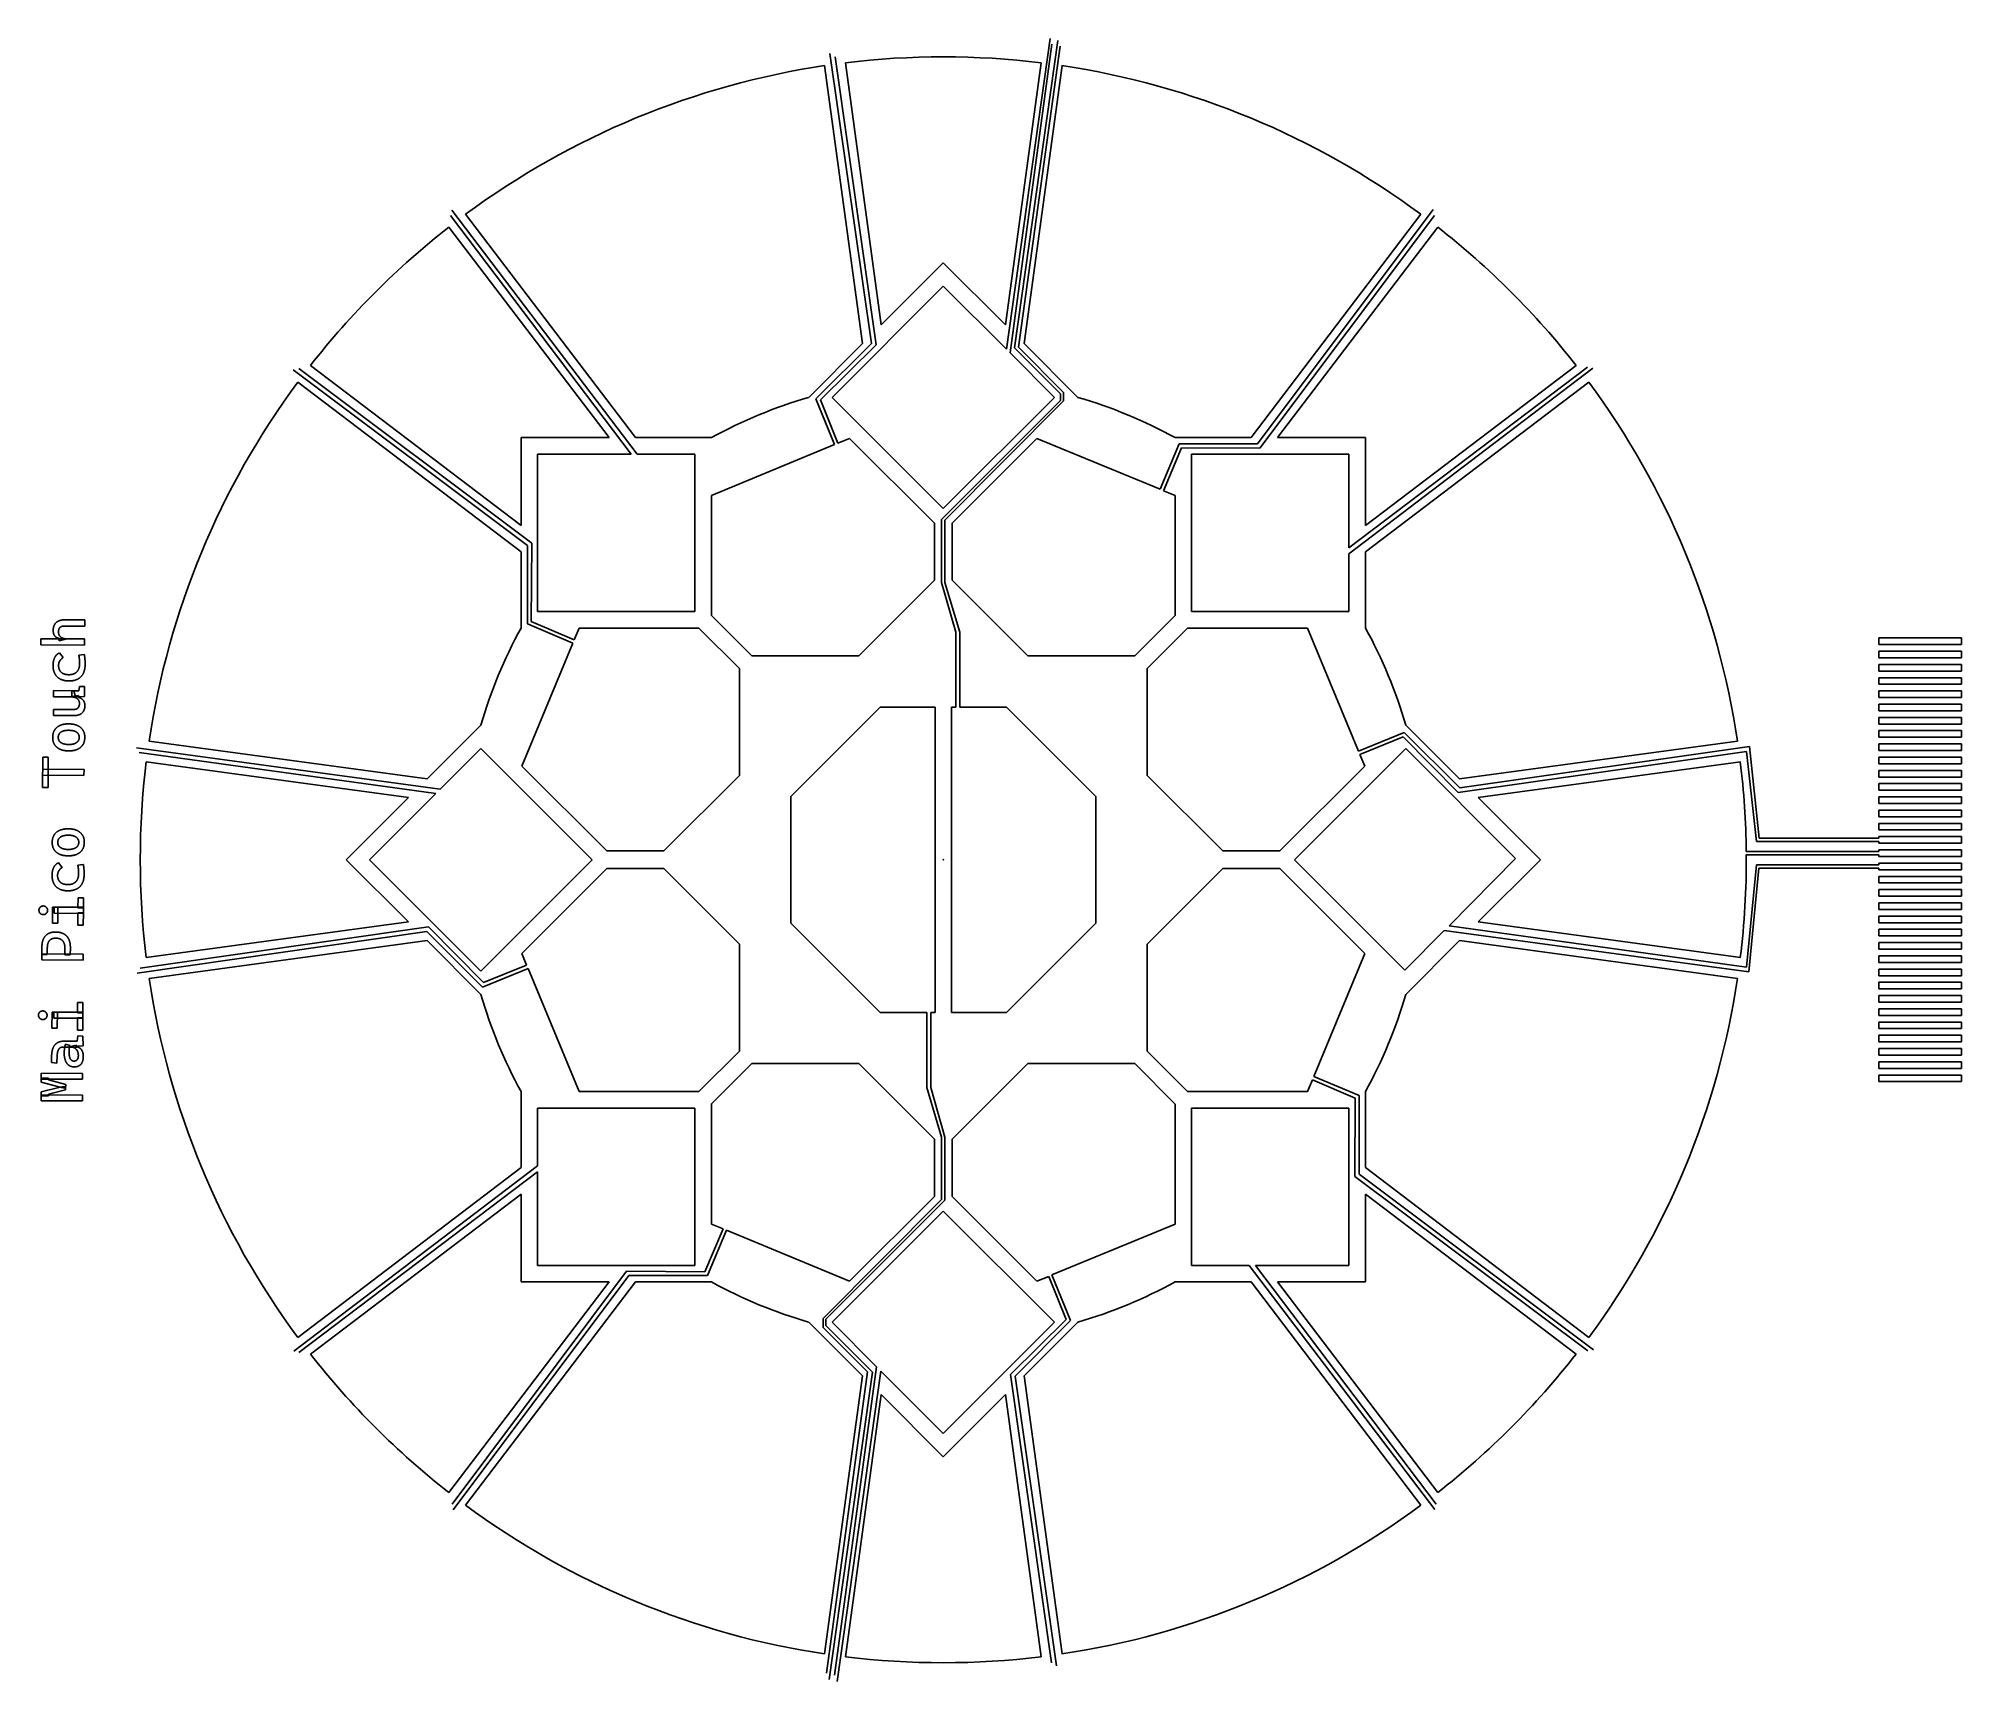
# Model space of a CAD drawing. Header units: centimetres. Extents: x -10.9 to 12.3, y -9.9 to 9.9.
import ezdxf

# ---------------------------------------------------------------- set-up
doc = ezdxf.new("R2010")
doc.units = ezdxf.units.CM
doc.header["$MEASUREMENT"] = 0
doc.layers.add('maimai_touch v26_Sketch1', color=7, linetype='Continuous')

msp = doc.modelspace()

# ---------------------------------------------------------------- linework, layer by layer
at = {"layer": 'maimai_touch v26_Sketch1'}
for p, q in [((1.291, 9.922), (0.762, 6.168)), ((1.313, 9.851), (0.806, 6.124)), ((1.385, 9.899), (0.861, 6.183)), ((1.41, 9.828), (0.908, 6.191)), ((-1.434, 9.594), (-0.977, 6.236)), ((-1.369, 9.739), (-0.868, 6.238)), ((-0.811, 6.22), (-1.308, 9.701)), ((-0.751, 6.461), (-1.182, 9.628)), ((1.182, 9.628), (0.751, 6.461)), ((0.977, 6.236), (1.434, 9.594)), ((-5.953, 7.783), (-3.77, 4.9)), ((-5.937, 7.847), (-3.696, 4.9)), ((-3.719, 5.1), (-5.77, 7.798)), ((5.77, 7.798), (3.719, 5.1)), ((5.919, 7.854), (3.797, 5.024)), ((3.825, 4.971), (5.934, 7.785)), ((-5.972, 7.644), (-4.038, 5.1)), ((4.038, 5.1), (5.972, 7.644)), ((0, 7.213), (-0.751, 6.461)), ((0.751, 6.461), (0, 7.213)), ((0, 6.93), (-1.344, 5.586)), ((0.762, 6.168), (0, 6.93)), ((-0.977, 6.236), (-1.626, 5.586)), ((-0.868, 6.238), (-1.538, 5.568)), ((-1.483, 5.555), (-0.811, 6.22)), ((1.344, 5.586), (0.806, 6.124)), ((1.417, 5.628), (0.861, 6.183)), ((1.453, 5.646), (0.908, 6.191)), ((1.626, 5.586), (0.977, 6.236)), ((-7.854, 5.919), (-5.024, 3.797)), ((-4.971, 3.825), (-7.785, 5.934)), ((-5.1, 4.038), (-7.644, 5.972)), ((7.783, 5.953), (4.9, 3.77)), ((7.847, 5.937), (4.9, 3.696)), ((7.644, 5.972), (5.1, 4.038)), ((-7.797, 5.77), (-5.1, 3.719)), ((-1.344, 5.586), (0, 4.243)), ((0, 4.243), (1.344, 5.586)), ((1.417, 5.628), (1.417, 5.549)), ((1.453, 5.646), (1.453, 5.543)), ((5.1, 3.719), (7.798, 5.77)), ((-1.538, 5.568), (-1.313, 5.016)), ((-1.273, 5.033), (-1.483, 5.555)), ((-0.02, 4.112), (1.417, 5.549)), ((0.02, 4.102), (1.453, 5.543)), ((-5.1, 5.1), (-5.1, 4.038)), ((-4.038, 5.1), (-5.1, 5.1)), ((-4.9, 4.9), (-4.9, 3)), ((-3.77, 4.9), (-4.9, 4.9)), ((-2.8, 5.1), (-3.719, 5.1)), ((-3, 4.9), (-3.696, 4.9)), ((-3, 3), (-3, 4.9)), ((-2.8, 4.4), (-1.313, 5.016)), ((-1.273, 5.033), (-1.131, 5.091)), ((-0.106, 4.066), (-1.131, 5.091)), ((0.106, 4.066), (1.131, 5.091)), ((1.131, 5.091), (2.618, 4.476)), ((2.849, 5.024), (2.618, 4.476)), ((2.659, 4.459), (2.879, 4.977)), ((3.719, 5.1), (2.8, 5.1)), ((3.797, 5.024), (2.849, 5.024)), ((2.879, 4.977), (3.825, 4.971)), ((3, 4.9), (3, 3)), ((4.9, 4.9), (3, 4.9)), ((5.1, 5.1), (4.038, 5.1)), ((4.9, 3.77), (4.9, 4.9)), ((5.1, 4.038), (5.1, 5.1)), ((2.659, 4.459), (2.8, 4.4)), ((-2.8, 2.951), (-2.8, 4.4)), ((2.8, 2.951), (2.8, 4.4)), ((-0.106, 4.066), (-0.106, 3.376)), ((-0.02, 3.35), (-0.02, 4.112)), ((0.02, 3.35), (0.02, 4.102)), ((0.106, 4.066), (0.106, 3.376)), ((-5.1, 3.719), (-5.1, 2.8)), ((-5.024, 3.797), (-5.024, 2.849)), ((-4.977, 2.879), (-4.971, 3.825)), ((5.1, 2.8), (5.1, 3.719)), ((4.9, 3), (4.9, 3.696)), ((-0.106, 3.376), (-1.02, 2.463)), ((0.15, 2.75), (-0.02, 3.35)), ((0.2, 2.75), (0.02, 3.35)), ((1.02, 2.463), (0.106, 3.376)), ((-10.614, 2.899), (-10.371, 2.897)), ((-10.371, 2.823), (-10.614, 2.824)), ((-10.371, 2.897), (-10.371, 2.823)), ((-5.024, 2.849), (-4.475, 2.618)), ((-4.458, 2.659), (-4.977, 2.879)), ((-4.9, 3), (-3, 3)), ((-4.458, 2.659), (-4.4, 2.8)), ((-2.951, 2.8), (-4.4, 2.8)), ((-2.951, 2.8), (-2.463, 2.312)), ((-2.8, 2.951), (-2.312, 2.463)), ((2.8, 2.951), (2.312, 2.463)), ((2.951, 2.8), (2.463, 2.312)), ((2.951, 2.8), (4.4, 2.8)), ((3, 3), (4.9, 3)), ((4.4, 2.8), (5.016, 1.314)), ((-10.9, 2.67), (-10.372, 2.668)), ((-10.9, 2.596), (-10.9, 2.67)), ((-10.372, 2.593), (-10.9, 2.596)), ((-10.678, 2.647), (-10.678, 2.676)), ((-10.582, 2.669), (-10.678, 2.647)), ((-10.372, 2.668), (-10.372, 2.593)), ((-5.091, 1.131), (-4.475, 2.618)), ((0.15, 1.843), (0.15, 2.75)), ((0.2, 1.843), (0.2, 2.75)), ((11.3, 2.6), (11.3, 2.68)), ((11.3, 2.68), (12.3, 2.68)), ((12.3, 2.6), (11.3, 2.6)), ((12.3, 2.68), (12.3, 2.6)), ((-10.676, 2.499), (-10.633, 2.442)), ((-10.442, 2.47), (-10.376, 2.478)), ((-1.02, 2.463), (-2.312, 2.463)), ((2.312, 2.463), (1.02, 2.463)), ((11.3, 2.52), (12.3, 2.52)), ((11.3, 2.44), (11.3, 2.52)), ((12.3, 2.44), (11.3, 2.44)), ((11.3, 2.36), (12.3, 2.36)), ((11.3, 2.28), (11.3, 2.36)), ((12.3, 2.52), (12.3, 2.44)), ((12.3, 2.36), (12.3, 2.28)), ((-10.443, 2.042), (-10.435, 2.093)), ((-10.435, 2.093), (-10.375, 2.093)), ((-10.375, 2.093), (-10.372, 1.973)), ((-2.463, 2.312), (-2.463, 1.02)), ((2.463, 1.02), (2.463, 2.312)), ((12.3, 2.28), (11.3, 2.28)), ((11.3, 2.2), (12.3, 2.2)), ((11.3, 2.12), (11.3, 2.2)), ((12.3, 2.12), (11.3, 2.12)), ((12.3, 2.2), (12.3, 2.12)), ((-10.748, 2.044), (-10.502, 2.042)), ((-10.748, 1.969), (-10.748, 2.044)), ((-10.481, 1.968), (-10.748, 1.969)), ((-10.548, 1.968), (-10.447, 1.986)), ((-10.527, 1.968), (-10.526, 2.042)), ((-10.461, 1.968), (-10.527, 1.968)), ((-10.526, 2.042), (-10.443, 2.042)), ((-10.502, 2.042), (-10.481, 1.968)), ((-10.372, 1.973), (-10.461, 1.968)), ((-10.447, 1.986), (-10.447, 1.962)), ((11.3, 2.04), (12.3, 2.04)), ((11.3, 1.96), (11.3, 2.04)), ((12.3, 1.96), (11.3, 1.96)), ((11.3, 1.8), (11.3, 1.88)), ((11.3, 1.88), (12.3, 1.88)), ((12.3, 2.04), (12.3, 1.96)), ((12.3, 1.88), (12.3, 1.8)), ((-10.75, 1.742), (-10.749, 1.817)), ((-10.503, 1.741), (-10.75, 1.742)), ((-10.749, 1.817), (-10.503, 1.816)), ((-5.586, 1.626), (-6.236, 0.977)), ((-0.764, 1.843), (-1.843, 0.764)), ((-0.1, 1.843), (-0.764, 1.843)), ((-0.1, 1.843), (-0.1, -1.843)), ((0.1, -1.843), (0.1, 1.843)), ((0.15, 1.843), (0.1, 1.843)), ((0.764, 1.843), (0.2, 1.843)), ((1.843, 0.764), (0.764, 1.843)), ((6.236, 0.977), (5.586, 1.627)), ((12.3, 1.8), (11.3, 1.8)), ((11.3, 1.72), (12.3, 1.72)), ((11.3, 1.64), (11.3, 1.72)), ((12.3, 1.64), (11.3, 1.64)), ((12.3, 1.72), (12.3, 1.64)), ((-6.236, 0.977), (-9.594, 1.434)), ((5.567, 1.538), (5.016, 1.314)), ((5.033, 1.273), (5.555, 1.484)), ((5.555, 1.484), (6.22, 0.811)), ((6.238, 0.868), (5.567, 1.538)), ((9.593, 1.434), (6.236, 0.977)), ((11.3, 1.56), (12.3, 1.56)), ((11.3, 1.48), (11.3, 1.56)), ((12.3, 1.48), (11.3, 1.48)), ((11.3, 1.4), (12.3, 1.4)), ((11.3, 1.32), (11.3, 1.4)), ((12.3, 1.56), (12.3, 1.48)), ((12.3, 1.4), (12.3, 1.32)), ((-10.88, 0.874), (-10.879, 1.241)), ((-10.879, 1.241), (-10.812, 1.24)), ((-10.812, 1.24), (-10.813, 0.874)), ((-9.746, 1.351), (-6.078, 0.852)), ((-9.713, 1.294), (-6.131, 0.799)), ((-9.628, 1.182), (-6.461, 0.751)), ((-5.586, 1.344), (-6.078, 0.852)), ((-4.243, 0), (-5.586, 1.344)), ((5.586, 1.344), (4.243, 0)), ((5.033, 1.273), (5.091, 1.131)), ((6.913, 0.017), (5.586, 1.344)), ((6.22, 0.811), (9.701, 1.309)), ((9.739, 1.369), (6.238, 0.868)), ((6.461, 0.751), (9.628, 1.182)), ((9.823, 0.22), (9.701, 1.309)), ((9.857, 0.26), (9.739, 1.369)), ((12.3, 1.32), (11.3, 1.32)), ((11.3, 1.16), (11.3, 1.24)), ((11.3, 1.24), (12.3, 1.24)), ((12.3, 1.24), (12.3, 1.16)), ((-10.88, 1.021), (-10.879, 1.094)), ((-10.38, 1.019), (-10.88, 1.021)), ((-10.879, 1.094), (-10.379, 1.092)), ((-10.379, 1.092), (-10.38, 1.019)), ((-4.066, 0.107), (-5.091, 1.131)), ((-2.463, 1.02), (-3.376, 0.107)), ((3.376, 0.107), (2.463, 1.02)), ((4.066, 0.107), (5.091, 1.131)), ((12.3, 1.16), (11.3, 1.16)), ((11.3, 1), (11.3, 1.08)), ((11.3, 1.08), (12.3, 1.08)), ((12.3, 1), (11.3, 1)), ((12.3, 1.08), (12.3, 1)), ((-10.813, 0.874), (-10.88, 0.874)), ((-6.461, 0.751), (-7.212, 0)), ((-6.131, 0.799), (-6.93, 0)), ((-1.843, 0.764), (-1.843, -0.764)), ((1.843, -0.764), (1.843, 0.764)), ((7.213, 0), (6.461, 0.751)), ((11.3, 0.92), (12.3, 0.92)), ((11.3, 0.84), (11.3, 0.92)), ((12.3, 0.84), (11.3, 0.84)), ((11.3, 0.76), (12.3, 0.76)), ((11.3, 0.68), (11.3, 0.76)), ((12.3, 0.92), (12.3, 0.84)), ((12.3, 0.76), (12.3, 0.68)), ((12.3, 0.68), (11.3, 0.68)), ((11.3, 0.52), (11.3, 0.6)), ((11.3, 0.6), (12.3, 0.6)), ((12.3, 0.52), (11.3, 0.52)), ((12.3, 0.6), (12.3, 0.52)), ((11.3, 0.26), (9.857, 0.26)), ((11.3, 0.44), (12.3, 0.44)), ((11.3, 0.36), (11.3, 0.44)), ((12.3, 0.36), (11.3, 0.36)), ((11.3, 0.28), (12.3, 0.28)), ((11.3, 0.26), (11.3, 0.28)), ((12.3, 0.44), (12.3, 0.36)), ((12.3, 0.28), (12.3, 0.2)), ((-7.212, 0), (-6.461, -0.751)), ((-6.93, 0), (-5.586, -1.344)), ((-5.586, -1.344), (-4.243, 0)), ((-4.066, 0.107), (-3.376, 0.107)), ((4.066, 0.107), (3.376, 0.107)), ((4.243, 0), (5.577, -1.334)), ((6.109, -0.796), (6.913, 0.017)), ((6.461, -0.751), (7.213, 0)), ((11.3, 0.1), (9.7, 0.1)), ((11.3, 0.06), (9.7, 0.06)), ((11.3, 0.22), (9.823, 0.22)), ((11.3, 0.2), (11.3, 0.22)), ((12.3, 0.2), (11.3, 0.2)), ((11.3, 0.12), (12.3, 0.12)), ((11.3, 0.1), (11.3, 0.12)), ((11.3, 0.04), (11.3, 0.06)), ((12.3, 0.04), (11.3, 0.04)), ((12.3, 0.12), (12.3, 0.04)), ((-10.687, -0.036), (-10.644, -0.094)), ((-10.454, -0.065), (-10.388, -0.057)), ((-4.066, -0.106), (-5.091, -1.131)), ((-4.066, -0.106), (-3.376, -0.106)), ((-3.376, -0.106), (-2.463, -1.02)), ((2.463, -1.02), (3.376, -0.106)), ((4.066, -0.106), (3.376, -0.106)), ((4.066, -0.106), (5.091, -1.131)), ((9.823, -0.06), (9.701, -1.299)), ((9.852, -0.1), (9.729, -1.355)), ((11.3, -0.06), (9.823, -0.06)), ((11.3, -0.1), (9.852, -0.1)), ((11.3, -0.04), (12.3, -0.04)), ((11.3, -0.06), (11.3, -0.04)), ((11.3, -0.12), (11.3, -0.1)), ((12.3, -0.12), (11.3, -0.12)), ((11.3, -0.28), (11.3, -0.2)), ((11.3, -0.2), (12.3, -0.2)), ((12.3, -0.04), (12.3, -0.12)), ((12.3, -0.2), (12.3, -0.28)), ((-10.453, -0.58), (-10.452, -0.458)), ((-10.452, -0.458), (-10.387, -0.458)), ((-10.387, -0.458), (-10.387, -0.58)), ((12.3, -0.28), (11.3, -0.28)), ((11.3, -0.44), (11.3, -0.36)), ((11.3, -0.36), (12.3, -0.36)), ((12.3, -0.44), (11.3, -0.44)), ((12.3, -0.36), (12.3, -0.44)), ((-10.761, -0.767), (-10.76, -0.571)), ((-10.76, -0.571), (-10.695, -0.572)), ((-10.74, -0.646), (-10.739, -0.571)), ((-10.387, -0.648), (-10.74, -0.646)), ((-10.739, -0.571), (-10.387, -0.573)), ((-10.695, -0.572), (-10.696, -0.767)), ((-10.454, -0.79), (-10.453, -0.64)), ((-10.387, -0.58), (-10.453, -0.58)), ((-10.453, -0.64), (-10.387, -0.641)), ((-10.387, -0.641), (-10.388, -0.79)), ((-10.387, -0.573), (-10.387, -0.648)), ((11.3, -0.6), (11.3, -0.52)), ((11.3, -0.52), (12.3, -0.52)), ((12.3, -0.6), (11.3, -0.6)), ((11.3, -0.76), (11.3, -0.68)), ((11.3, -0.68), (12.3, -0.68)), ((12.3, -0.52), (12.3, -0.6)), ((12.3, -0.68), (12.3, -0.76)), ((-10.696, -0.767), (-10.761, -0.767)), ((-10.388, -0.79), (-10.454, -0.79)), ((-9.739, -1.368), (-6.238, -0.868)), ((-6.22, -0.81), (-9.701, -1.308)), ((-6.461, -0.751), (-9.628, -1.182)), ((-6.238, -0.868), (-5.567, -1.538)), ((-5.555, -1.483), (-6.22, -0.81)), ((-1.843, -0.764), (-0.764, -1.843)), ((0.764, -1.843), (1.843, -0.764)), ((5.577, -1.334), (6.051, -0.855)), ((9.729, -1.355), (6.051, -0.855)), ((9.701, -1.299), (6.109, -0.796)), ((9.628, -1.182), (6.461, -0.751)), ((12.3, -0.76), (11.3, -0.76)), ((11.3, -0.84), (12.3, -0.84)), ((11.3, -0.92), (11.3, -0.84)), ((12.3, -0.92), (11.3, -0.92)), ((12.3, -0.84), (12.3, -0.92)), ((-10.89, -1.144), (-10.889, -1.063)), ((-10.89, -1.21), (-10.89, -1.137)), ((-10.89, -1.137), (-10.39, -1.139)), ((-10.823, -1.144), (-10.89, -1.144)), ((-10.823, -1.063), (-10.823, -1.144)), ((-10.612, -1.147), (-10.611, -1.064)), ((-10.545, -1.147), (-10.612, -1.147)), ((-10.544, -1.065), (-10.545, -1.147)), ((-10.39, -1.139), (-10.39, -1.212)), ((-9.593, -1.434), (-6.236, -0.977)), ((-6.236, -0.977), (-5.586, -1.626)), ((-5.033, -1.273), (-5.091, -1.131)), ((-2.463, -1.02), (-2.463, -2.312)), ((2.463, -2.312), (2.463, -1.02)), ((5.091, -1.131), (4.475, -2.618)), ((5.586, -1.626), (6.236, -0.977)), ((6.236, -0.977), (9.594, -1.434)), ((11.3, -1.08), (11.3, -1)), ((11.3, -1), (12.3, -1)), ((12.3, -1.08), (11.3, -1.08)), ((11.3, -1.16), (12.3, -1.16)), ((11.3, -1.24), (11.3, -1.16)), ((12.3, -1), (12.3, -1.08)), ((12.3, -1.16), (12.3, -1.24)), ((-10.39, -1.212), (-10.89, -1.21)), ((-5.567, -1.538), (-5.016, -1.313)), ((-5.033, -1.273), (-5.555, -1.483)), ((-4.4, -2.8), (-5.016, -1.313)), ((12.3, -1.24), (11.3, -1.24)), ((11.3, -1.32), (12.3, -1.32)), ((11.3, -1.4), (11.3, -1.32)), ((12.3, -1.32), (12.3, -1.4)), ((12.3, -1.4), (11.3, -1.4)), ((11.3, -1.56), (11.3, -1.48)), ((11.3, -1.48), (12.3, -1.48)), ((12.3, -1.56), (11.3, -1.56)), ((12.3, -1.48), (12.3, -1.56)), ((-10.767, -2.035), (-10.766, -1.839)), ((-10.766, -1.839), (-10.701, -1.839)), ((-10.746, -1.914), (-10.745, -1.839)), ((-10.745, -1.839), (-10.393, -1.841)), ((-10.701, -1.839), (-10.702, -2.035)), ((-10.459, -1.847), (-10.458, -1.726)), ((-10.393, -1.848), (-10.459, -1.847)), ((-10.458, -1.726), (-10.393, -1.726)), ((-10.393, -1.726), (-10.393, -1.848)), ((-10.393, -1.841), (-10.393, -1.915)), ((-0.764, -1.843), (-0.2, -1.843)), ((-0.2, -1.843), (-0.2, -2.75)), ((-0.15, -1.843), (-0.1, -1.843)), ((-0.15, -1.843), (-0.15, -2.75)), ((0.1, -1.843), (0.764, -1.843)), ((11.3, -1.72), (11.3, -1.64)), ((11.3, -1.64), (12.3, -1.64)), ((12.3, -1.72), (11.3, -1.72)), ((11.3, -1.8), (12.3, -1.8)), ((11.3, -1.88), (11.3, -1.8)), ((12.3, -1.64), (12.3, -1.72)), ((12.3, -1.8), (12.3, -1.88)), ((-10.702, -2.035), (-10.767, -2.035)), ((-10.393, -1.915), (-10.746, -1.914)), ((-10.46, -2.057), (-10.459, -1.908)), ((-10.394, -2.057), (-10.46, -2.057)), ((-10.459, -1.908), (-10.393, -1.908)), ((-10.393, -1.908), (-10.394, -2.057)), ((12.3, -1.88), (11.3, -1.88)), ((11.3, -2.04), (11.3, -1.96)), ((11.3, -1.96), (12.3, -1.96)), ((12.3, -2.04), (11.3, -2.04)), ((12.3, -1.96), (12.3, -2.04)), ((-10.533, -2.262), (-10.63, -2.262)), ((-10.618, -2.191), (-10.462, -2.192)), ((-10.602, -2.226), (-10.551, -2.242)), ((-10.57, -2.262), (-10.474, -2.241)), ((-10.529, -2.262), (-10.57, -2.262)), ((-10.502, -2.253), (-10.533, -2.262)), ((-10.391, -2.248), (-10.502, -2.253)), ((-10.474, -2.271), (-10.485, -2.258)), ((-10.474, -2.241), (-10.474, -2.271)), ((-10.462, -2.192), (-10.454, -2.128)), ((-10.454, -2.128), (-10.394, -2.129)), ((-10.394, -2.129), (-10.391, -2.248)), ((-2.951, -2.8), (-2.463, -2.312)), ((2.951, -2.8), (2.463, -2.312)), ((11.3, -2.12), (12.3, -2.12)), ((11.3, -2.2), (11.3, -2.12)), ((12.3, -2.2), (11.3, -2.2)), ((11.3, -2.28), (12.3, -2.28)), ((11.3, -2.36), (11.3, -2.28)), ((12.3, -2.12), (12.3, -2.2)), ((12.3, -2.28), (12.3, -2.36)), ((-10.773, -2.448), (-10.771, -2.373)), ((-10.707, -2.455), (-10.773, -2.448)), ((-10.704, -2.366), (-10.707, -2.455)), ((-2.8, -2.95), (-2.312, -2.463)), ((-2.312, -2.463), (-1.02, -2.463)), ((-1.02, -2.463), (-0.106, -3.376)), ((0.106, -3.376), (1.02, -2.463)), ((1.02, -2.463), (2.312, -2.463)), ((2.8, -2.951), (2.312, -2.463)), ((12.3, -2.36), (11.3, -2.36)), ((11.3, -2.44), (12.3, -2.44)), ((11.3, -2.52), (11.3, -2.44)), ((12.3, -2.52), (11.3, -2.52)), ((12.3, -2.44), (12.3, -2.52)), ((-10.898, -2.802), (-10.683, -2.749)), ((-10.897, -2.65), (-10.897, -2.579)), ((-10.897, -2.579), (-10.397, -2.581)), ((-10.897, -2.688), (-10.897, -2.638)), ((-10.897, -2.638), (-10.808, -2.639)), ((-10.397, -2.652), (-10.897, -2.65)), ((-10.683, -2.743), (-10.897, -2.688)), ((-10.602, -2.779), (-10.809, -2.832)), ((-10.808, -2.639), (-10.808, -2.659)), ((-10.808, -2.659), (-10.601, -2.714)), ((-10.683, -2.746), (-10.602, -2.74)), ((-10.683, -2.748), (-10.683, -2.743)), ((-10.683, -2.749), (-10.683, -2.746)), ((-10.602, -2.759), (-10.683, -2.748)), ((-10.601, -2.714), (-10.602, -2.759)), ((-10.602, -2.74), (-10.602, -2.779)), ((-10.397, -2.581), (-10.397, -2.652)), ((-0.2, -2.75), (-0.02, -3.35)), ((-0.15, -2.75), (0.02, -3.35)), ((4.459, -2.659), (4.4, -2.8)), ((4.459, -2.659), (4.977, -2.879)), ((5.024, -2.849), (4.475, -2.618)), ((11.3, -2.68), (11.3, -2.6)), ((11.3, -2.6), (12.3, -2.6)), ((12.3, -2.68), (11.3, -2.68)), ((12.3, -2.6), (12.3, -2.68)), ((-10.898, -2.852), (-10.898, -2.802)), ((-10.898, -2.841), (-10.398, -2.843)), ((-10.898, -2.911), (-10.898, -2.841)), ((-10.809, -2.853), (-10.898, -2.852)), ((-10.398, -2.914), (-10.898, -2.911)), ((-10.809, -2.832), (-10.809, -2.853)), ((-10.398, -2.843), (-10.398, -2.914)), ((-5.1, -2.8), (-5.1, -3.719)), ((-3, -3), (-4.9, -3)), ((-4.9, -3), (-4.9, -3.696)), ((-2.951, -2.8), (-4.4, -2.8)), ((-3, -4.9), (-3, -3)), ((-2.8, -2.95), (-2.8, -4.4)), ((2.8, -2.951), (2.8, -4.4)), ((2.951, -2.8), (4.4, -2.8)), ((4.9, -3), (3, -3)), ((3, -3), (3, -4.9)), ((4.9, -4.9), (4.9, -3)), ((4.977, -2.879), (4.971, -3.825)), ((5.024, -3.797), (5.024, -2.849)), ((5.1, -3.719), (5.1, -2.8)), ((-0.106, -4.066), (-0.106, -3.376)), ((-0.02, -3.35), (-0.02, -4.102)), ((0.02, -3.35), (0.02, -4.112)), ((0.106, -4.066), (0.106, -3.376)), ((-7.847, -5.937), (-4.9, -3.696)), ((-5.1, -3.719), (-7.797, -5.77)), ((-7.783, -5.953), (-4.9, -3.77)), ((-4.9, -3.77), (-4.9, -4.9)), ((4.971, -3.825), (7.785, -5.934)), ((7.854, -5.919), (5.024, -3.797)), ((7.797, -5.77), (5.1, -3.719)), ((-7.644, -5.972), (-5.1, -4.038)), ((-5.1, -4.038), (-5.1, -5.1)), ((-0.02, -4.102), (-1.453, -5.543)), ((0.02, -4.112), (-1.417, -5.549)), ((-0.106, -4.066), (-1.131, -5.091)), ((0.106, -4.066), (1.131, -5.091)), ((5.1, -5.1), (5.1, -4.038)), ((5.1, -4.038), (7.644, -5.972)), ((-2.659, -4.458), (-2.8, -4.4)), ((0, -4.243), (-1.344, -5.586)), ((1.344, -5.586), (0, -4.243)), ((2.8, -4.4), (1.313, -5.016)), ((-2.659, -4.458), (-2.879, -4.977)), ((-2.849, -5.024), (-2.618, -4.475)), ((-1.131, -5.091), (-2.618, -4.475)), ((-4.038, -5.1), (-5.972, -7.644)), ((-3.825, -4.971), (-5.934, -7.785)), ((-5.919, -7.854), (-3.797, -5.024)), ((-5.77, -7.797), (-3.719, -5.1)), ((-5.1, -5.1), (-4.038, -5.1)), ((-4.9, -4.9), (-3, -4.9)), ((-2.879, -4.977), (-3.825, -4.971)), ((-3.797, -5.024), (-2.849, -5.024)), ((-3.719, -5.1), (-2.8, -5.1)), ((1.273, -5.033), (1.131, -5.091)), ((1.273, -5.033), (1.483, -5.555)), ((1.538, -5.567), (1.313, -5.016)), ((2.8, -5.1), (3.719, -5.1)), ((3, -4.9), (3.696, -4.9)), ((5.937, -7.847), (3.696, -4.9)), ((3.719, -5.1), (5.77, -7.797)), ((3.77, -4.9), (4.9, -4.9)), ((5.953, -7.783), (3.77, -4.9)), ((4.038, -5.1), (5.1, -5.1)), ((5.972, -7.644), (4.038, -5.1)), ((-1.453, -5.649), (-1.453, -5.543)), ((-1.417, -5.628), (-1.417, -5.549)), ((1.483, -5.555), (0.811, -6.219)), ((0.868, -6.237), (1.538, -5.567)), ((-1.626, -5.586), (-0.977, -6.236)), ((-1.453, -5.649), (-0.915, -6.187)), ((-1.417, -5.628), (-0.856, -6.189)), ((-1.344, -5.586), (-0.806, -6.124)), ((0, -6.93), (1.344, -5.586)), ((0.977, -6.236), (1.626, -5.586)), ((-0.977, -6.236), (-1.434, -9.593)), ((-1.41, -9.828), (-0.915, -6.187)), ((-1.379, -9.903), (-0.856, -6.189)), ((-1.313, -9.852), (-0.806, -6.124)), ((-1.282, -9.927), (-0.753, -6.176)), ((-0.753, -6.176), (0, -6.93)), ((0.811, -6.219), (1.309, -9.701)), ((1.369, -9.739), (0.868, -6.237)), ((1.434, -9.593), (0.977, -6.236)), ((-1.182, -9.628), (-0.751, -6.461)), ((-0.751, -6.461), (0, -7.212)), ((0, -7.212), (0.751, -6.461)), ((0.751, -6.461), (1.182, -9.628))]:
    msp.add_line(p, q, dxfattribs=at)
at = {"layer": 'maimai_touch v26_Sketch1', "extrusion": (0, 0, -1)}
for radius, start, end in [(9.7, 53.4992, 81.5), (9.7, 83, 97), (9.7, 98.4992, 126.5), (9.7, 38, 52), (9.7, 128, 142), (9.7, 8.4992, 36.5), (5.818, 61.2331, 73.7678), (5.818, 106.2331, 118.7678), (9.7, 143.4992, 171.5), (5.818, 16.2331, 28.7678), (5.818, 151.2331, 163.7678), (9.7, 353, 7), (9.7, 173, 179.4097), (9.7, 179.646, 187), (9.7, 323.4992, 351.5), (9.7, 188.4992, 216.5), (5.818, 331.2331, 343.7678), (5.818, 196.2331, 208.7678), (5.818, 286.2331, 298.7678), (5.818, 241.2331, 253.7678), (9.7, 308, 322), (9.7, 218, 232), (9.7, 278.4992, 306.5), (9.7, 233.4992, 261.5), (9.7, 263, 277)]:
    msp.add_arc((0, 0), radius, start, end, dxfattribs=at)
at = {"layer": 'maimai_touch v26_Sketch1'}
for points in [[(-10.752, 2.775), (-10.751, 2.834), (-10.715, 2.867)], [(-10.715, 2.867), (-10.679, 2.899), (-10.614, 2.899)], [(-10.669, 2.807), (-10.688, 2.789), (-10.688, 2.757)], [(-10.614, 2.824), (-10.65, 2.824), (-10.669, 2.807)], [(-10.734, 2.704), (-10.752, 2.728), (-10.752, 2.775)], [(-10.678, 2.676), (-10.715, 2.68), (-10.734, 2.704)], [(-10.688, 2.757), (-10.689, 2.669), (-10.582, 2.669)], [(-10.754, 2.351), (-10.753, 2.405), (-10.733, 2.444)], [(-10.704, 2.21), (-10.754, 2.259), (-10.754, 2.351)], [(-10.733, 2.444), (-10.713, 2.483), (-10.676, 2.499)], [(-10.673, 2.401), (-10.687, 2.377), (-10.687, 2.347)], [(-10.687, 2.347), (-10.687, 2.295), (-10.655, 2.265)], [(-10.633, 2.442), (-10.658, 2.426), (-10.673, 2.401)], [(-10.467, 2.269), (-10.434, 2.304), (-10.433, 2.367)], [(-10.435, 2.42), (-10.438, 2.446), (-10.442, 2.47)], [(-10.433, 2.367), (-10.433, 2.393), (-10.435, 2.42)], [(-10.366, 2.359), (-10.367, 2.263), (-10.417, 2.211)], [(-10.376, 2.478), (-10.37, 2.449), (-10.368, 2.419)], [(-10.368, 2.419), (-10.366, 2.388), (-10.366, 2.359)], [(-10.562, 2.16), (-10.653, 2.161), (-10.704, 2.21)], [(-10.655, 2.265), (-10.624, 2.236), (-10.565, 2.236)], [(-10.565, 2.236), (-10.501, 2.235), (-10.467, 2.269)], [(-10.417, 2.211), (-10.468, 2.16), (-10.562, 2.16)], [(-10.461, 1.947), (-10.487, 1.968), (-10.548, 1.968)], [(-10.435, 1.885), (-10.435, 1.926), (-10.461, 1.947)], [(-10.453, 1.834), (-10.436, 1.852), (-10.435, 1.885)], [(-10.447, 1.962), (-10.409, 1.953), (-10.389, 1.927)], [(-10.369, 1.864), (-10.369, 1.805), (-10.404, 1.773)], [(-10.389, 1.927), (-10.369, 1.901), (-10.369, 1.864)], [(-10.707, 1.6), (-10.656, 1.642), (-10.563, 1.642)], [(-10.563, 1.642), (-10.471, 1.641), (-10.421, 1.598)], [(-10.503, 1.816), (-10.471, 1.815), (-10.453, 1.834)], [(-10.404, 1.773), (-10.439, 1.741), (-10.503, 1.741)], [(-10.758, 1.479), (-10.757, 1.557), (-10.707, 1.6)], [(-10.708, 1.359), (-10.758, 1.402), (-10.758, 1.479)], [(-10.658, 1.543), (-10.691, 1.52), (-10.691, 1.479)], [(-10.691, 1.479), (-10.691, 1.438), (-10.658, 1.415)], [(-10.564, 1.564), (-10.625, 1.565), (-10.658, 1.543)], [(-10.658, 1.415), (-10.625, 1.393), (-10.565, 1.393)], [(-10.565, 1.393), (-10.504, 1.392), (-10.471, 1.415)], [(-10.47, 1.542), (-10.503, 1.564), (-10.564, 1.564)], [(-10.471, 1.415), (-10.438, 1.437), (-10.437, 1.478)], [(-10.437, 1.478), (-10.437, 1.519), (-10.47, 1.542)], [(-10.37, 1.478), (-10.371, 1.4), (-10.422, 1.357)], [(-10.421, 1.598), (-10.37, 1.555), (-10.37, 1.478)], [(-10.565, 1.315), (-10.658, 1.316), (-10.708, 1.359)], [(-10.422, 1.357), (-10.473, 1.315), (-10.565, 1.315)], [(-10.764, 0.212), (-10.763, 0.29), (-10.713, 0.332)], [(-10.713, 0.332), (-10.662, 0.375), (-10.569, 0.374)], [(-10.664, 0.275), (-10.697, 0.253), (-10.697, 0.212)], [(-10.57, 0.297), (-10.631, 0.297), (-10.664, 0.275)], [(-10.476, 0.274), (-10.509, 0.297), (-10.57, 0.297)], [(-10.569, 0.374), (-10.477, 0.374), (-10.427, 0.331)], [(-10.443, 0.21), (-10.443, 0.252), (-10.476, 0.274)], [(-10.427, 0.331), (-10.376, 0.288), (-10.376, 0.21)], [(-10.714, 0.091), (-10.764, 0.134), (-10.764, 0.212)], [(-10.571, 0.048), (-10.663, 0.048), (-10.714, 0.091)], [(-10.697, 0.212), (-10.697, 0.17), (-10.664, 0.148)], [(-10.664, 0.148), (-10.631, 0.125), (-10.57, 0.125)], [(-10.428, 0.09), (-10.479, 0.047), (-10.571, 0.048)], [(-10.57, 0.125), (-10.51, 0.125), (-10.477, 0.147)], [(-10.477, 0.147), (-10.444, 0.169), (-10.443, 0.21)], [(-10.376, 0.21), (-10.377, 0.133), (-10.428, 0.09)], [(-10.766, -0.185), (-10.765, -0.13), (-10.745, -0.091)], [(-10.716, -0.325), (-10.766, -0.276), (-10.766, -0.185)], [(-10.745, -0.091), (-10.725, -0.052), (-10.687, -0.036)], [(-10.684, -0.134), (-10.699, -0.159), (-10.699, -0.188)], [(-10.699, -0.188), (-10.699, -0.241), (-10.667, -0.27)], [(-10.644, -0.094), (-10.67, -0.109), (-10.684, -0.134)], [(-10.479, -0.266), (-10.445, -0.232), (-10.445, -0.168)], [(-10.447, -0.116), (-10.45, -0.09), (-10.454, -0.065)], [(-10.445, -0.168), (-10.445, -0.142), (-10.447, -0.116)], [(-10.378, -0.177), (-10.379, -0.272), (-10.429, -0.324)], [(-10.388, -0.057), (-10.382, -0.086), (-10.38, -0.117)], [(-10.38, -0.117), (-10.378, -0.147), (-10.378, -0.177)], [(-10.574, -0.375), (-10.665, -0.375), (-10.716, -0.325)], [(-10.667, -0.27), (-10.636, -0.299), (-10.577, -0.3)], [(-10.577, -0.3), (-10.513, -0.3), (-10.479, -0.266)], [(-10.429, -0.324), (-10.48, -0.375), (-10.574, -0.375)], [(-10.924, -0.61), (-10.924, -0.588), (-10.909, -0.573)], [(-10.909, -0.647), (-10.924, -0.632), (-10.924, -0.61)], [(-10.909, -0.573), (-10.893, -0.558), (-10.872, -0.558)], [(-10.872, -0.663), (-10.894, -0.663), (-10.909, -0.647)], [(-10.872, -0.558), (-10.85, -0.559), (-10.835, -0.574)], [(-10.835, -0.647), (-10.851, -0.663), (-10.872, -0.663)], [(-10.835, -0.574), (-10.82, -0.589), (-10.82, -0.611)], [(-10.82, -0.611), (-10.82, -0.632), (-10.835, -0.647)], [(-10.889, -1.063), (-10.889, -0.969), (-10.847, -0.921)], [(-10.847, -0.921), (-10.805, -0.872), (-10.723, -0.873)], [(-10.723, -0.873), (-10.635, -0.873), (-10.589, -0.922)], [(-10.589, -0.922), (-10.544, -0.971), (-10.544, -1.065)], [(-10.797, -0.976), (-10.822, -1.005), (-10.823, -1.063)], [(-10.723, -0.947), (-10.772, -0.947), (-10.797, -0.976)], [(-10.64, -0.977), (-10.668, -0.947), (-10.723, -0.947)], [(-10.611, -1.064), (-10.611, -1.006), (-10.64, -0.977)], [(-10.93, -1.878), (-10.93, -1.856), (-10.915, -1.841)], [(-10.915, -1.841), (-10.899, -1.826), (-10.878, -1.826)], [(-10.878, -1.826), (-10.856, -1.826), (-10.841, -1.841)], [(-10.841, -1.841), (-10.826, -1.857), (-10.826, -1.878)], [(-10.915, -1.915), (-10.93, -1.899), (-10.93, -1.878)], [(-10.878, -1.93), (-10.9, -1.93), (-10.915, -1.915)], [(-10.841, -1.915), (-10.857, -1.93), (-10.878, -1.93)], [(-10.826, -1.878), (-10.826, -1.9), (-10.841, -1.915)], [(-10.771, -2.373), (-10.769, -2.28), (-10.731, -2.235)], [(-10.731, -2.235), (-10.692, -2.191), (-10.618, -2.191)], [(-10.684, -2.288), (-10.702, -2.314), (-10.704, -2.366)], [(-10.63, -2.262), (-10.667, -2.262), (-10.684, -2.288)], [(-10.619, -2.333), (-10.618, -2.299), (-10.614, -2.273)], [(-10.614, -2.273), (-10.61, -2.247), (-10.602, -2.226)], [(-10.558, -2.288), (-10.559, -2.311), (-10.559, -2.334)], [(-10.551, -2.242), (-10.557, -2.266), (-10.558, -2.288)], [(-10.491, -2.274), (-10.509, -2.263), (-10.529, -2.262)], [(-10.46, -2.309), (-10.472, -2.286), (-10.491, -2.274)], [(-10.485, -2.258), (-10.453, -2.259), (-10.431, -2.274)], [(-10.448, -2.368), (-10.448, -2.333), (-10.46, -2.309)], [(-10.431, -2.274), (-10.41, -2.289), (-10.399, -2.316)], [(-10.399, -2.316), (-10.388, -2.343), (-10.389, -2.38)], [(-10.588, -2.457), (-10.619, -2.413), (-10.619, -2.333)], [(-10.497, -2.502), (-10.556, -2.502), (-10.588, -2.457)], [(-10.559, -2.334), (-10.559, -2.431), (-10.5, -2.432)], [(-10.5, -2.432), (-10.475, -2.432), (-10.462, -2.415)], [(-10.417, -2.47), (-10.445, -2.502), (-10.497, -2.502)], [(-10.462, -2.415), (-10.449, -2.398), (-10.448, -2.368)], [(-10.389, -2.38), (-10.389, -2.439), (-10.417, -2.47)]]:
    msp.add_open_spline(points, degree=2, dxfattribs=at)
msp.add_point((0, 0), dxfattribs=at)

doc.saveas('drawing.dxf')
